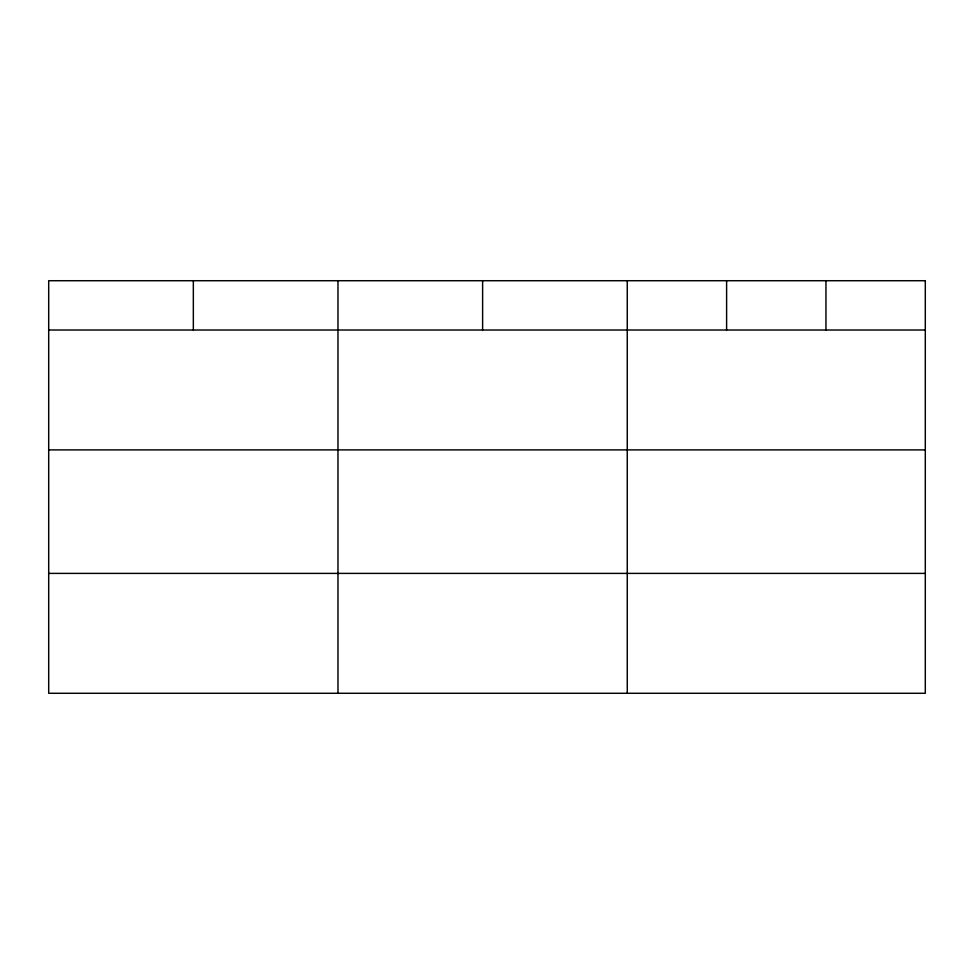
<?xml version="1.0" encoding="UTF-8"?>
<svg xmlns="http://www.w3.org/2000/svg" width="974" height="974" viewBox="0 0 974 974"><rect width="100%" height="100%" fill="white"/><g stroke="black" fill="none" stroke-linecap="round" stroke-linejoin="round"><path stroke-width="1.46" d="M48.7 330.016L925.3 330.016M48.7 449.891L925.3 449.891M48.7 573.394L925.3 573.394M825.952 280.719L825.952 330.016M726.604 280.719L726.604 330.016M627.256 280.719L627.256 693.281M482.617 280.719L482.617 330.016M337.978 280.719L337.978 693.281M193.339 280.719L193.339 330.016M925.3 280.719L48.7 280.719L48.7 693.281L925.3 693.281L925.3 280.719"/></g></svg>
